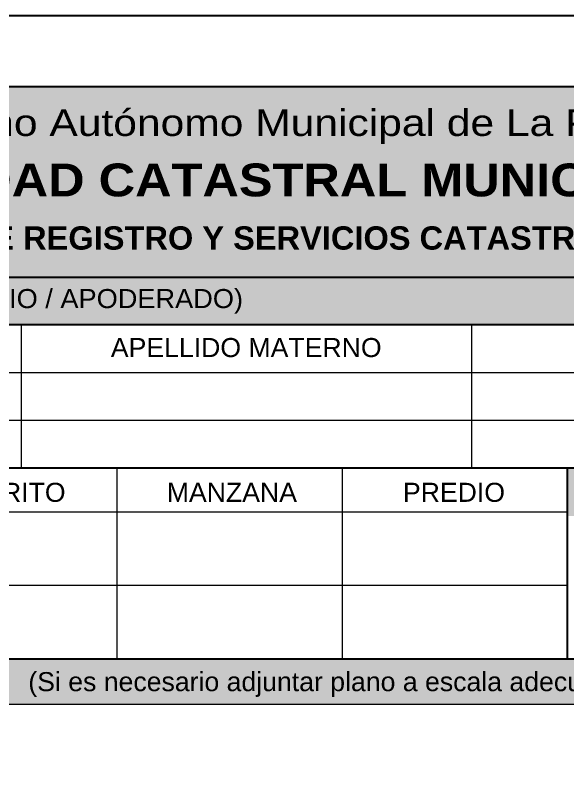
# Model space of a CAD drawing. Header units: inches. Extents: x 13.1 to 77.9, y 9.9 to 37.9.
# Drawn here: x 17.51 to 21.68, y 32.02 to 37.85 of the extents above; entities that cross this region are included whole.
import ezdxf

# ---------------------------------------------------------------- set-up
doc = ezdxf.new("R2010")
doc.units = ezdxf.units.IN
doc.header["$MEASUREMENT"] = 0
for name, color, linetype, lineweight in [('F_H', 253, 'Continuous', 13), ('F_NUEVA', 43, 'Continuous', 25), ('F_TEXT', 250, 'Continuous', 13), ('F_TEXTONUEVO', 250, 'Continuous', 13)]:
    doc.layers.add(name, color=color, linetype=linetype, lineweight=lineweight)
doc.layers.add('F_Layer01', color=7, linetype='Continuous')
doc.styles.add('ARIAL', font='arial.ttf', dxfattribs={"height": 0.2})

msp = doc.modelspace()

# ---------------------------------------------------------------- hatches: boundary and pattern name
at = {"layer": 'F_H'}
for points in [[(29.5571, 35.5131), (29.5571, 35.874), (14.1571, 35.874), (14.1571, 35.5131)], [(21.6822, 34.4303), (21.6822, 34.0694), (24.0072, 34.0694), (24.0072, 34.4303)], [(26.5571, 32.991), (14.1571, 32.991), (14.1571, 32.6478), (26.5571, 32.6478)]]:
    msp.add_hatch(color=256, dxfattribs=at).paths.add_polyline_path(points)
at = {"layer": 'F_Layer01', "true_color": 0x6eb1b7}
h = msp.add_hatch(color=143, dxfattribs=at)
h.dxf.hatch_style = 2
h.paths.add_polyline_path([(26.5327, 35.874), (14.1571, 35.874), (14.1571, 37.3134), (26.5327, 37.3134)])

# ---------------------------------------------------------------- linework, layer by layer
at = {"layer": 'Defpoints', "color": 2}
msp.add_lwpolyline([(34.6651, 37.8515), (34.6651, 9.8515), (13.0651, 9.8515), (13.0651, 37.8515)], close=True, dxfattribs=at)
at = {"layer": 'F_Layer01', "lineweight": 0}
msp.add_lwpolyline([(26.5327, 35.874), (14.1571, 35.874), (14.1571, 37.3134), (26.5327, 37.3134), (26.5327, 35.874)], dxfattribs=at)
at = {"layer": 'F_NUEVA', "color": 7}
for p, q in [((34.1571, 37.3134), (14.1571, 37.3134)), ((14.1571, 35.874), (29.5571, 35.874)), ((29.5571, 35.5131), (14.1571, 35.5131)), ((29.5571, 34.4303), (14.1571, 34.4303)), ((21.6822, 32.991), (21.6822, 34.4303)), ((14.1571, 32.991), (34.1571, 32.991))]:
    msp.add_line(p, q, dxfattribs=at)
at = {"layer": 'F_TEXTONUEVO', "color": 7}
for p, q in [((17.5571, 35.5131), (17.5571, 34.4303)), ((20.9571, 35.5131), (20.9571, 34.4303)), ((34.1571, 35.1522), (14.1571, 35.1522)), ((34.1571, 34.7912), (14.1571, 34.7912)), ((18.2822, 32.991), (18.2822, 34.4303)), ((19.9822, 32.991), (19.9822, 34.4303)), ((21.6822, 34.0982), (14.1571, 34.0982)), ((21.6822, 33.5446), (14.1571, 33.5446)), ((14.1571, 32.6478), (29.5571, 32.6478))]:
    msp.add_line(p, q, dxfattribs=at)

# ---------------------------------------------------------------- texts
at = {"attachment_point": 1, "style": 'ARIAL'}
for s, width, insert, char_height in [('{\\fArial|b1|i0|c0|p34;\\W1.1;AUTORIDAD CATASTRAL MUNICIPAL}', 7.127733, (15.7492, 36.7328), 0.248091), ('{\\fArial|b1|i0|c0|p34;UNIDAD DE REGISTRO Y SERVICIOS CATASTRALES}', 6.796015, (16.1367, 36.2584), 0.176104)]:
    msp.add_mtext_dynamic_manual_height_columns(s, width=width, gutter_width=8.5, heights=[0], dxfattribs=dict(at, insert=insert, char_height=char_height))
at = {"layer": 'F_TEXT', "color": 7, "style": 'ARIAL'}
for s, height, width, p in [('Gobierno Autónomo Municipal de La Paz', 0.2, 1.15, (16.3594, 36.941)), ('SOLICITANTE (S) (PROPIETARIO / APODERADO)', 0.143932, 1.02, (14.4807, 35.6408))]:
    msp.add_text(s, height=height, dxfattribs=dict(at, width=width)).set_placement(p)
for s, height, p in [('APELLIDO MATERNO', 0.143932, (18.234, 35.2708)), ('DISTRITO ', 0.14393, (16.9542, 34.1772)), ('MANZANA', 0.14393, (18.6564, 34.1772)), ('PREDIO', 0.14393, (20.4391, 34.1772)), ('(Si es necesario adjuntar plano a escala adecuada)', 0.143932, (17.611, 32.747))]:
    msp.add_text(s, height=height, dxfattribs=at).set_placement(p)

doc.saveas('drawing.dxf')
